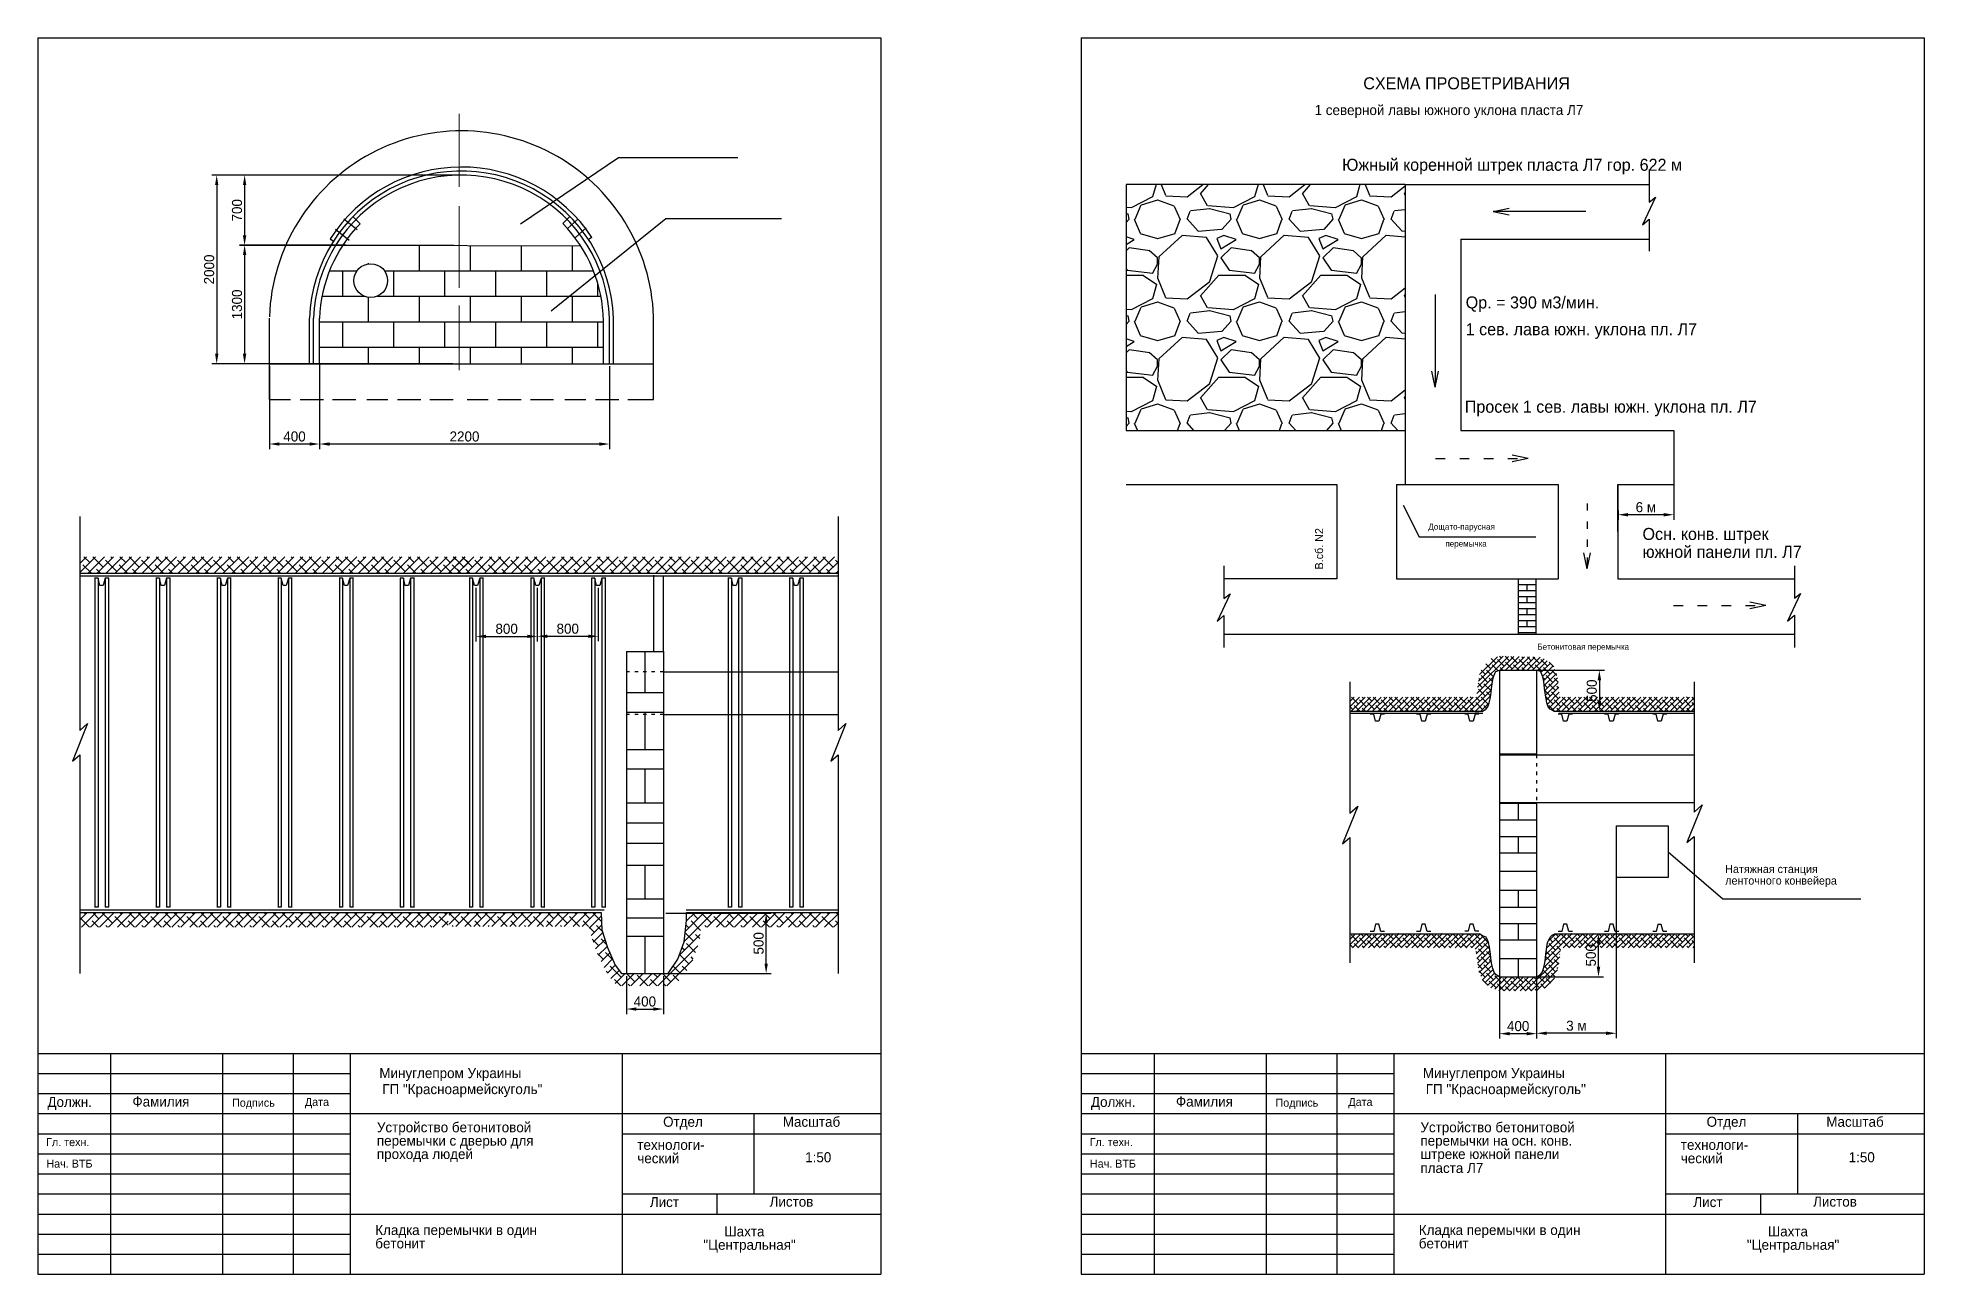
# Model space of a CAD drawing. Header units: millimetres. Extents: x 77 to 547, y -59 to 249.
import ezdxf

# ---------------------------------------------------------------- set-up
doc = ezdxf.new("R2010")
doc.units = ezdxf.units.MM
doc.linetypes.add('ACAD_ISO03W100', pattern=[30, 12, -18])
doc.dimstyles.new('ISO-25', dxfattribs={"dimtxt": 2.5, "dimasz": 2.5, "dimexe": 1.25, "dimexo": 0.625, "dimtad": 1, "dimtxsty": 'Standard', "dimcen": 2.5, "dimadec": 0, "dimazin": 0, "dimtfac": 1, "dimtmove": 0, "dimatfit": 3, "dimfxl": 0, "dimarcsym": 0})
pattern_1 = [(45, (-52.2735, -105.939), (-0.6735192, 0.6735192), []), (135, (-52.2735, -105.939), (-2.0205576, 0.6735192), [2.38125, -1.42875])]
pattern_2 = [(45, (95.3121, 0), (-1.122532, 1.122532), []), (135, (95.3121, 0), (-3.367596, 1.122532), [3.96875, -2.38125])]

# ---------------------------------------------------------------- blocks, each defined once
blk = doc.blocks.new('*D1')
at = {"color": 0, "lineweight": -2}
for p, q in [((447.31, 91.07), (467.05, 91.07)), ((465.8, 88.57), (465.8, 83.35)), ((456.19, 80.85), (467.05, 80.85))]:
    blk.add_line(p, q, dxfattribs=at)
at = {"color": 0}
for points in [[(465.38, 88.57), (466.22, 88.57), (465.8, 91.07)], [(465.38, 83.35), (466.22, 83.35), (465.8, 80.85)]]:
    blk.add_solid(points, dxfattribs=at)
at = {"layer": 'Defpoints', "color": 0}
for p in [(446.69, 91.07), (455.56, 80.85), (465.8, 80.85)]:
    blk.add_point(p, dxfattribs=at)
at = {"color": 0, "insert": (463.92, 85.96), "char_height": 2.5, "attachment_point": 5, "rotation": 90}
blk.add_mtext('500', dxfattribs=at)
blk = doc.blocks.new('*D2')
at = {"color": 0, "lineweight": -2}
for p, q in [((440.95, 15.85), (440.95, -0.69)), ((450.17, 15.85), (450.17, -0.69)), ((443.45, 0.56), (447.67, 0.56))]:
    blk.add_line(p, q, dxfattribs=at)
at = {"color": 0}
for points in [[(443.45, 0.97), (443.45, 0.14), (440.95, 0.56)], [(447.67, 0.97), (447.67, 0.14), (450.17, 0.56)]]:
    blk.add_solid(points, dxfattribs=at)
at = {"layer": 'Defpoints', "color": 0}
for p in [(440.95, 16.48), (450.17, 16.48), (450.17, 0.56)]:
    blk.add_point(p, dxfattribs=at)
at = {"color": 0, "insert": (445.56, 2.43), "char_height": 2.5, "attachment_point": 5}
blk.add_mtext('400', dxfattribs=at)
blk = doc.blocks.new('*D3')
at = {"color": 0, "lineweight": -2}
for p, q in [((465.88, 25.44), (466.83, 25.44)), ((465.58, 17.2), (465.58, 22.94)), ((448.41, 14.7), (466.83, 14.7))]:
    blk.add_line(p, q, dxfattribs=at)
at = {"color": 0}
for points in [[(465.16, 22.94), (466, 22.94), (465.58, 25.44)], [(465.16, 17.2), (466, 17.2), (465.58, 14.7)]]:
    blk.add_solid(points, dxfattribs=at)
at = {"layer": 'Defpoints', "color": 0}
for p in [(465.25, 25.44), (465.58, 25.44), (447.78, 14.7)]:
    blk.add_point(p, dxfattribs=at)
at = {"color": 0, "insert": (463.7, 20.07), "char_height": 2.5, "attachment_point": 5, "rotation": 90}
blk.add_mtext('500', dxfattribs=at)
blk = doc.blocks.new('*D9')
at = {"color": 0, "lineweight": -2}
for p, q in [((134.5, 166.73), (134.5, 146.13)), ((147, 166.73), (147, 146.13)), ((144.5, 147.38), (137, 147.38))]:
    blk.add_line(p, q, dxfattribs=at)
at = {"color": 0}
for points in [[(137, 147.79), (137, 146.96), (134.5, 147.38)], [(144.5, 147.79), (144.5, 146.96), (147, 147.38)]]:
    blk.add_solid(points, dxfattribs=at)
at = {"layer": 'Defpoints', "color": 0}
for p in [(134.5, 167.36), (147, 167.36), (134.5, 147.38)]:
    blk.add_point(p, dxfattribs=at)
at = {"color": 0, "insert": (140.75, 149.25), "char_height": 2.5, "attachment_point": 5}
blk.add_mtext('400', dxfattribs=at)
blk = doc.blocks.new('*D10')
at = {"color": 0, "lineweight": -2}
for p, q in [((181.16, 214.35), (120.12, 214.35)), ((121.37, 211.85), (121.37, 169.86)), ((180.21, 167.36), (120.12, 167.36))]:
    blk.add_line(p, q, dxfattribs=at)
at = {"color": 0}
for points in [[(120.96, 211.85), (121.79, 211.85), (121.37, 214.35)], [(120.96, 169.86), (121.79, 169.86), (121.37, 167.36)]]:
    blk.add_solid(points, dxfattribs=at)
at = {"layer": 'Defpoints', "color": 0}
for p in [(181.79, 214.35), (121.37, 167.36), (180.84, 167.36)]:
    blk.add_point(p, dxfattribs=at)
at = {"color": 0, "insert": (119.5, 190.85), "char_height": 2.5, "attachment_point": 5, "rotation": 90}
blk.add_mtext('2000', dxfattribs=at)
blk = doc.blocks.new('*D11')
at = {"color": 0, "lineweight": -2}
for p, q in [((153.54, 196.92), (127.07, 196.92)), ((128.32, 194.42), (128.32, 169.86)), ((153.54, 167.36), (127.07, 167.36))]:
    blk.add_line(p, q, dxfattribs=at)
at = {"color": 0}
for points in [[(127.9, 194.42), (128.74, 194.42), (128.32, 196.92)], [(127.9, 169.86), (128.74, 169.86), (128.32, 167.36)]]:
    blk.add_solid(points, dxfattribs=at)
at = {"layer": 'Defpoints', "color": 0}
for p in [(154.17, 196.92), (128.32, 167.36), (154.17, 167.36)]:
    blk.add_point(p, dxfattribs=at)
at = {"color": 0, "insert": (126.44, 182.14), "char_height": 2.5, "attachment_point": 5, "rotation": 90}
blk.add_mtext('1300', dxfattribs=at)
blk = doc.blocks.new('*D6')
at = {"color": 0, "lineweight": -2}
for p, q in [((233.27, 30.57), (259.49, 30.57)), ((258.24, 18.02), (258.24, 28.07)), ((233.27, 15.52), (259.49, 15.52))]:
    blk.add_line(p, q, dxfattribs=at)
at = {"color": 0}
for points in [[(257.83, 28.07), (258.66, 28.07), (258.24, 30.57)], [(257.83, 18.02), (258.66, 18.02), (258.24, 15.52)]]:
    blk.add_solid(points, dxfattribs=at)
at = {"layer": 'Defpoints', "color": 0}
for p in [(232.64, 30.57), (258.24, 30.57), (232.64, 15.52)]:
    blk.add_point(p, dxfattribs=at)
at = {"color": 0, "insert": (256.37, 23.05), "char_height": 2.5, "attachment_point": 5, "rotation": 90}
blk.add_mtext('500', dxfattribs=at)
blk = doc.blocks.new('*D7')
at = {"color": 0, "lineweight": -2}
for p, q in [((223.42, 14.9), (223.42, 5.44)), ((232.64, 14.9), (232.64, 5.44)), ((225.92, 6.69), (230.14, 6.69))]:
    blk.add_line(p, q, dxfattribs=at)
at = {"color": 0}
for points in [[(225.92, 7.1), (225.92, 6.27), (223.42, 6.69)], [(230.14, 7.1), (230.14, 6.27), (232.64, 6.69)]]:
    blk.add_solid(points, dxfattribs=at)
at = {"layer": 'Defpoints', "color": 0}
for p in [(223.42, 15.52), (232.64, 15.52), (232.64, 6.69)]:
    blk.add_point(p, dxfattribs=at)
at = {"color": 0, "insert": (228.03, 8.56), "char_height": 2.5, "attachment_point": 5}
blk.add_mtext('400', dxfattribs=at)
blk = doc.blocks.new('*D5')
at = {"color": 0, "lineweight": -2}
for p, q in [((201.24, 111.56), (201.24, 98.26)), ((216.41, 111.56), (216.41, 98.26)), ((203.74, 99.51), (213.91, 99.51))]:
    blk.add_line(p, q, dxfattribs=at)
at = {"color": 0}
for points in [[(203.74, 99.93), (203.74, 99.09), (201.24, 99.51)], [(213.91, 99.93), (213.91, 99.09), (216.41, 99.51)]]:
    blk.add_solid(points, dxfattribs=at)
at = {"layer": 'Defpoints', "color": 0}
for p in [(201.24, 112.19), (216.41, 112.19), (216.41, 99.51)]:
    blk.add_point(p, dxfattribs=at)
at = {"color": 0, "insert": (208.82, 101.38), "char_height": 2.5, "attachment_point": 5}
blk.add_mtext('800', dxfattribs=at)
blk = doc.blocks.new('*D4')
at = {"color": 0, "lineweight": -2}
for p, q in [((185.96, 111.56), (185.96, 98.23)), ((201.24, 111.56), (201.24, 98.23)), ((188.46, 99.48), (198.74, 99.48))]:
    blk.add_line(p, q, dxfattribs=at)
at = {"color": 0}
for points in [[(188.46, 99.9), (188.46, 99.07), (185.96, 99.48)], [(198.74, 99.9), (198.74, 99.07), (201.24, 99.48)]]:
    blk.add_solid(points, dxfattribs=at)
at = {"layer": 'Defpoints', "color": 0}
for p in [(185.96, 112.19), (201.24, 112.19), (201.24, 99.48)]:
    blk.add_point(p, dxfattribs=at)
at = {"color": 0, "insert": (193.6, 101.36), "char_height": 2.5, "attachment_point": 5}
blk.add_mtext('800', dxfattribs=at)
blk = doc.blocks.new('*D8')
at = {"color": 0, "lineweight": -2}
for p, q in [((147, 167.44), (147, 146.13)), ((219.19, 166.73), (219.19, 146.13)), ((216.69, 147.38), (149.5, 147.38))]:
    blk.add_line(p, q, dxfattribs=at)
at = {"color": 0}
for points in [[(149.5, 147.79), (149.5, 146.96), (147, 147.38)], [(216.69, 147.79), (216.69, 146.96), (219.19, 147.38)]]:
    blk.add_solid(points, dxfattribs=at)
at = {"layer": 'Defpoints', "color": 0}
for p in [(147, 168.07), (219.19, 167.36), (147, 147.38)]:
    blk.add_point(p, dxfattribs=at)
at = {"color": 0, "insert": (183.1, 149.25), "char_height": 2.5, "attachment_point": 5}
blk.add_mtext('2200', dxfattribs=at)
blk = doc.blocks.new('*D12')
at = {"color": 0, "lineweight": -2}
for p, q in [((484.32, 143.4), (484.32, 128.52)), ((470.44, 130.82), (470.44, 128.52)), ((481.82, 129.77), (472.94, 129.77))]:
    blk.add_line(p, q, dxfattribs=at)
at = {"color": 0}
for points in [[(472.94, 130.19), (472.94, 129.35), (470.44, 129.77)], [(481.82, 130.19), (481.82, 129.35), (484.32, 129.77)]]:
    blk.add_solid(points, dxfattribs=at)
at = {"layer": 'Defpoints', "color": 0}
for p in [(484.32, 144.02), (470.44, 131.45), (470.44, 129.77)]:
    blk.add_point(p, dxfattribs=at)
at = {"color": 0, "insert": (477.38, 131.64), "char_height": 2.5, "attachment_point": 5}
blk.add_mtext('6 м', dxfattribs=at)
blk = doc.blocks.new('*D13')
at = {"color": 0, "lineweight": -2}
for p, q in [((450.17, 45.21), (450.17, -0.6)), ((469.99, 45.21), (469.99, -0.6)), ((467.49, 0.65), (452.67, 0.65))]:
    blk.add_line(p, q, dxfattribs=at)
at = {"color": 0}
for points in [[(452.67, 1.07), (452.67, 0.23), (450.17, 0.65)], [(467.49, 1.07), (467.49, 0.23), (469.99, 0.65)]]:
    blk.add_solid(points, dxfattribs=at)
at = {"layer": 'Defpoints', "color": 0}
for p in [(450.17, 45.84), (469.99, 45.84), (450.17, 0.65)]:
    blk.add_point(p, dxfattribs=at)
at = {"color": 0, "insert": (460.08, 2.53), "char_height": 2.5, "attachment_point": 5}
blk.add_mtext('3 м', dxfattribs=at)
blk = doc.blocks.new('*D14')
at = {"color": 0, "lineweight": -2}
for p, q in [((180.54, 214.35), (127.07, 214.35)), ((128.32, 211.85), (128.32, 199.32)), ((180.47, 196.82), (127.07, 196.82))]:
    blk.add_line(p, q, dxfattribs=at)
at = {"color": 0}
for points in [[(127.9, 211.85), (128.74, 211.85), (128.32, 214.35)], [(127.9, 199.32), (128.74, 199.32), (128.32, 196.82)]]:
    blk.add_solid(points, dxfattribs=at)
at = {"layer": 'Defpoints', "color": 0}
for p in [(181.16, 214.35), (128.32, 196.82), (181.1, 196.82)]:
    blk.add_point(p, dxfattribs=at)
at = {"color": 0, "insert": (126.44, 205.58), "char_height": 2.5, "attachment_point": 5, "rotation": 90}
blk.add_mtext('700', dxfattribs=at)

msp = doc.modelspace()

# ---------------------------------------------------------------- hatches: boundary and pattern name
h = msp.add_hatch()
h.set_pattern_fill('GRAVEL', color=256, style=0)
h.set_pattern_definition([(228.0128, (18.288, 25.4), (-203.200173, -228.600281), [3.4172, -338.305]), (184.9697, (16.002, 22.86), (304.800493, 25.3998208), [5.86405, -580.54]), (132.5104, (10.16, 22.352), (253.999815, -279.400273), [4.1348, -409.347]), (267.2737, (0.254, 16.002), (25.3998897, 507.9998365), [5.34005, -528.664]), (292.8337, (0, 10.668), (-127.0003606, 304.8001733), [5.23634, -518.398]), (357.2737, (2.032, 5.842), (-507.9998365, 25.3998897), [5.34005, -528.664]), (37.6942, (7.366, 5.588), (-330.2002086, -253.9997736), [7.06194, -699.131]), (72.2553, (12.954, 9.906), (177.8003557, 558.800162), [6.6672, -660.053]), (121.4296, (14.986, 16.256), (-203.2000524, 330.1996116), [5.3581, -530.455]), (175.2364, (12.192, 20.828), (279.399781, -25.399762), [6.1171, -299.739]), (222.3974, (6.096, 21.336), (-304.8000092, -279.3996365), [7.9108, -783.168]), (138.8141, (25.4, 15.748), (-177.799887, 152.399766), [2.70005, -267.306]), (171.4692, (23.368, 17.526), (330.199496, -50.800128), [5.1368, -508.546]), (225, (18.288, 18.288), (-4e-15, -25.4), [3.5921, -32.3289]), (203.1986, (16.51, 21.336), (127.000428, 50.800223), [1.9344, -191.506]), (291.8014, (14.732, 20.574), (-25.40002, 76.20005), [2.7357, -134.048]), (30.9638, (15.748, 18.034), (76.19992, 50.80004), [4.4432, -143.663]), (161.565, (19.558, 20.32), (50.80002, -25.39996), [3.2129, -77.109]), (16.3895, (0, 20.574), (254.00014, 76.1998415), [4.5009, -445.588]), (70.3462, (4.318, 21.844), (-101.599717, -279.399605), [3.776, -373.822]), (293.1986, (19.558, 25.4), (-50.800223, 127.000428), [3.8688, -189.572]), (343.6105, (21.082, 21.844), (-254.00014, 76.1998415), [4.5009, -445.588]), (339.444, (0, 4.826), (-127.000158, 50.799938), [4.34035, -212.677]), (294.7751, (4.064, 3.302), (-126.999704, 279.39987), [3.6367, -360.036]), (66.8014, (19.812, 0), (50.800223, 127.000428), [3.8688, -189.572]), (17.354, (21.336, 3.556), (-330.200018, -101.599847), [4.2578, -421.524]), (69.444, (7.366, 0), (-50.799938, -127.000158), [2.1702, -214.848]), (101.3099, (18.288, 0), (-25.399875, 101.599675), [1.2952, -128.22]), (165.9638, (18.034, 1.27), (76.20005, -25.39996), [5.2363, -99.4905]), (186.009, (12.954, 2.54), (253.9996254, 25.3999407), [4.8527, -480.414]), (303.6901, (15.748, 15.748), (-25.40001, 50.79995), [3.6632, -87.9178]), (353.1572, (17.78, 12.7), (431.8001786, -50.8002275), [6.39557, -633.16]), (60.9454, (24.13, 11.938), (-101.599764, -177.799576), [2.6151, -258.894]), (90, (25.4, 14.224), (-25.4, 25.4), [1.524, -23.876]), (120.2564, (12.446, 3.302), (101.599785, -177.79991), [3.5287, -349.339]), (48.0128, (10.668, 6.35), (203.200173, 228.600281), [6.8344, -334.888]), (0, (15.24, 11.43), (25.4, 25.4), [6.604, -18.796]), (325.3048, (21.844, 11.43), (-253.99956, 177.800017), [4.0161, -397.593]), (254.0546, (25.146, 9.144), (-25.400065, -101.600242), [3.6983, -181.217]), (207.646, (24.13, 5.588), (-482.5998305, -254.0001597), [6.02145, -596.125]), (175.4261, (18.796, 2.794), (-330.200076, 25.399877), [6.3703, -630.658]), (175.4261, (18.796, 2.794), (-330.200076, 25.399877), [6.3703, -630.658])])
h.paths.add_polyline_path([(417.436, 211.98), (347.907, 211.98), (347.907, 150.736), (417.436, 150.736)])
h = msp.add_hatch()
h.set_pattern_fill('BRICK', color=256, style=0)
h.set_pattern_definition([(0, (-259.9403, 0), (0, 6.35), []), (90, (-259.94, 0), (-12.7, 8e-16), [6.35, -6.35]), (90, (-253.59, 0), (-12.7, 8e-16), [-6.35, 6.35])])
h.paths.add_polyline_path([(212.04, 196.699), (163.94, 196.888, -0.01856), (163.952, 196.575, -1), (155.521, 196.575, -0.0202184), (155.534, 196.916), (152.801, 196.925, 0.1376655), (147.005, 178.714), (147.005, 167.355), (217.689, 167.355), (217.689, 176.272, 0.1533538)])
h.paths.add_polyline_path([(163.952, 188.068, -1), (155.521, 188.068, -1)], flags=16)
h = msp.add_hatch()
h.set_pattern_fill('ANSI38', color=256, scale=0.5, style=0)
h.set_pattern_definition([(45, (3.3086, 1e-13), (-1.122532, 1.122532), []), (135, (3.3086, 1e-13), (-3.367596, 1.122532), [3.96875, -2.38125])])
h.paths.add_polyline_path([(87.262, 119.311), (87.262, 115.22), (126.527, 115.22), (184.148, 115.22), (184.148, 119.311), (126.527, 119.311)])
h = msp.add_hatch()
h.set_pattern_fill('ANSI38', color=256, scale=0.5, style=0)
h.set_pattern_definition(pattern_2)
h.paths.add_polyline_path([(179.265, 119.311), (179.265, 115.22), (218.53, 115.22), (276.151, 115.22), (276.151, 119.311), (218.53, 119.311)])
h = msp.add_hatch()
h.set_pattern_fill('ANSI38', color=256, scale=0.3, style=0)
h.set_pattern_definition(pattern_1)
h.paths.add_polyline_path([(455.423, 88.718), (455.169, 90.073), (454.532, 91.674), (454.106, 92.427), (451.469, 94.3), (440.959, 94.568), (438.878, 94.042), (436.687, 91.829), (435.979, 90.168), (435.73, 88.929), (435.482, 86.947), (435.295, 85.395), (435.096, 84.355), (403.636, 84.355), (403.636, 80.855), (436.651, 80.855), (437.543, 81.329), (438.041, 81.967), (438.374, 82.964), (438.575, 83.961), (438.755, 84.857), (438.957, 86.527), (439.167, 88.266), (439.388, 89.413), (439.762, 90.2), (440.015, 90.733), (440.951, 91.068), (450.17, 91.068), (451.106, 90.733), (451.358, 90.2), (451.732, 89.413), (451.953, 88.266), (452.163, 86.527), (452.365, 84.857), (452.545, 83.961), (452.746, 82.964), (453.079, 81.967), (453.577, 81.329), (454.469, 80.855), (489.429, 80.855), (489.429, 84.355), (456.036, 84.355), (455.976, 84.652), (455.823, 85.413), (455.638, 86.946)])
h = msp.add_hatch()
h.set_pattern_fill('ANSI38', color=256, scale=0.5, style=0)
h.paths.add_polyline_path([(179.003, 30.747), (87.262, 30.747), (87.262, 27.093), (179.003, 27.093)])
h = msp.add_hatch()
h.set_pattern_fill('ANSI38', color=256, scale=0.5, style=0)
h.set_pattern_definition(pattern_2)
h.paths.add_polyline_path([(179.265, 30.747), (179.265, 27.275), (214.147, 27.275), (214.188, 26.443), (215.582, 22.02), (217.525, 17.574), (219.356, 14.538), (221.091, 12.476), (235.404, 12.476), (238.249, 15.857), (240.071, 19.086), (241.605, 23.462), (242, 27.043), (276.151, 27.051), (276.151, 30.722), (238.371, 30.713), (238.371, 28.764), (237.787, 23.462), (236.252, 19.086), (233.858, 15.523), (222.204, 15.523), (220.67, 17.574), (218.726, 22.02), (217.333, 26.443), (217.116, 30.747)])
h = msp.add_hatch()
h.set_pattern_fill('ANSI38', color=256, scale=0.3, style=0)
h.set_pattern_definition(pattern_1)
h.paths.add_polyline_path([(437.835, 24.045), (437.582, 24.578), (436.646, 24.912), (435.918, 25.429), (403.636, 25.421), (403.636, 21.921), (434.481, 21.929), (434.98, 21.498), (435.167, 19.951), (435.59, 17.138), (435.892, 15.751), (436.736, 13.769), (438.299, 12.17), (440.782, 11.23), (450.17, 11.201), (452.638, 12.054), (454.277, 13.611), (455.199, 15.661), (455.751, 18.281), (455.953, 19.951), (456.154, 21.609), (456.308, 21.934), (489.429, 21.942), (489.429, 25.442), (454.677, 25.433), (454.308, 25.214), (453.936, 24.957), (453.538, 24.578), (453.285, 24.045), (452.911, 23.258), (452.689, 22.111), (452.478, 20.372), (452.276, 18.702), (452.095, 17.806), (451.894, 16.81), (451.561, 15.813), (451.063, 15.175), (450.17, 14.701), (440.951, 14.701), (440.058, 15.175), (439.559, 15.813), (439.226, 16.81), (439.025, 17.806), (438.844, 18.702), (438.642, 20.372), (438.431, 22.111), (438.209, 23.258)])

# ---------------------------------------------------------------- linework, layer by layer
for p, q in [((76.79, 248.545), (286.79, 248.545)), ((76.79, 248.545), (76.79, -59.354)), ((286.79, 248.545), (286.79, -59.354)), ((336.73, 248.545), (546.73, 248.545)), ((336.73, 248.545), (336.73, -59.354)), ((546.73, 248.545), (546.73, -59.354)), ((197.056, 202.232), (221.499, 218.747)), ((221.499, 218.747), (251.215, 218.747)), ((417.436, 211.98), (347.907, 211.98)), ((347.907, 211.98), (347.907, 150.736)), ((417.436, 211.98), (478.223, 211.98)), ((417.436, 211.98), (417.436, 137.313)), ((478.223, 215.73), (478.223, 207.601)), ((479.762, 208.83), (476.534, 201.921)), ((478.223, 207.601), (479.762, 208.83)), ((155.308, 203.998), (157.093, 202.248)), ((204.657, 180.545), (233.256, 203.529)), ((207.583, 202.282), (209.358, 204.025)), ((208.727, 201.043), (207.583, 202.282)), ((233.256, 203.529), (262.078, 203.529)), ((439.359, 205.247), (443.332, 206.079)), ((462.412, 205.247), (439.359, 205.247)), ((439.359, 205.247), (443.332, 204.415)), ((476.534, 201.921), (478.223, 203.376)), ((478.223, 203.376), (478.223, 195.387)), ((149.631, 198.469), (150.473, 197.929)), ((210.053, 198.164), (210.053, 198.164)), ((214.822, 198.84), (213.986, 198.29)), ((431.311, 198.421), (431.311, 150.736)), ((431.311, 198.421), (478.223, 198.421)), ((152.801, 196.925), (155.534, 196.916)), ((155.534, 196.916), (212.04, 196.699)), ((424.868, 184.583), (424.868, 161.53)), ((134.505, 158.49), (134.505, 178.757)), ((144.505, 167.355), (144.505, 178.757)), ((145.505, 167.355), (145.505, 178.757)), ((147.005, 167.355), (147.005, 178.757)), ((217.689, 167.355), (217.689, 176.23)), ((219.189, 167.355), (219.189, 176.23)), ((220.189, 167.355), (220.189, 176.23)), ((230.189, 158.49), (230.189, 176.23)), ((134.505, 167.355), (230.189, 167.355)), ((424.868, 161.53), (424.036, 165.502)), ((424.868, 161.53), (425.699, 165.502)), ((134.505, 158.49), (139.727, 158.49)), ((142.153, 158.49), (147.958, 158.49)), ((150.22, 158.49), (155.996, 158.49)), ((158.771, 158.49), (163.993, 158.49)), ((166.419, 158.49), (172.224, 158.49)), ((174.486, 158.49), (180.262, 158.49)), ((183.795, 158.49), (189.017, 158.49)), ((191.443, 158.49), (197.248, 158.49)), ((199.511, 158.49), (205.286, 158.49)), ((208.061, 158.49), (213.283, 158.49)), ((215.709, 158.49), (221.514, 158.49)), ((223.776, 158.49), (229.552, 158.49)), ((229.552, 158.49), (230.189, 158.49)), ((347.907, 150.736), (417.436, 150.736)), ((431.311, 150.736), (484.324, 150.736)), ((484.324, 150.736), (484.324, 137.313)), ((448.051, 143.749), (444.079, 144.581)), ((448.051, 143.749), (444.079, 142.917)), ((347.907, 137.313), (400.368, 137.313)), ((400.368, 137.313), (400.368, 113.844)), ((415.258, 137.313), (415.258, 113.844)), ((415.258, 137.313), (455.547, 137.313)), ((455.547, 137.313), (455.547, 113.844)), ((470.436, 137.313), (470.436, 113.844)), ((470.436, 125.578), (470.436, 137.313)), ((470.436, 137.313), (484.324, 137.313)), ((416.905, 132.174), (420.872, 124.27)), ((87.262, 129.332), (87.262, 76.019)), ((276.151, 129.332), (276.151, 76.019)), ((420.872, 124.27), (450.009, 124.27)), ((462.782, 116.289), (461.95, 120.262)), ((462.782, 116.289), (463.614, 120.262)), ((87.262, 115.22), (126.527, 115.22)), ((87.262, 114.54), (126.527, 114.54)), ((91.83, 113.943), (90.951, 113.943)), ((91.023, 113.943), (91.023, 32.025)), ((92.27, 112.187), (91.83, 113.943)), ((91.83, 113.943), (91.83, 32.025)), ((93.589, 113.943), (93.061, 112.187)), ((94.518, 113.943), (93.589, 113.943)), ((93.589, 113.943), (93.589, 32.025)), ((94.396, 113.943), (94.396, 32.025)), ((107.105, 113.943), (106.226, 113.943)), ((106.299, 113.943), (106.299, 32.025)), ((107.545, 112.187), (107.105, 113.943)), ((107.105, 113.943), (107.105, 32.025)), ((108.864, 113.943), (108.337, 112.187)), ((109.793, 113.943), (108.864, 113.943)), ((108.864, 113.943), (108.864, 32.025)), ((109.671, 113.943), (109.671, 32.025)), ((122.281, 113.943), (121.401, 113.943)), ((121.474, 113.943), (121.474, 32.025)), ((122.72, 112.187), (122.281, 113.943)), ((122.281, 113.943), (122.281, 32.025)), ((124.04, 113.943), (123.512, 112.187)), ((124.969, 113.943), (124.04, 113.943)), ((124.04, 113.943), (124.04, 32.025)), ((124.847, 113.943), (124.847, 32.025)), ((126.527, 115.22), (184.148, 115.22)), ((126.527, 114.54), (184.148, 114.54)), ((137.468, 113.943), (136.588, 113.943)), ((136.661, 113.943), (136.661, 32.025)), ((137.907, 112.187), (137.468, 113.943)), ((137.468, 113.943), (137.468, 32.025)), ((139.226, 113.943), (138.699, 112.187)), ((140.155, 113.943), (139.226, 113.943)), ((139.226, 113.943), (139.226, 32.025)), ((140.033, 113.943), (140.033, 32.025)), ((152.743, 113.943), (151.864, 113.943)), ((151.936, 113.943), (151.936, 32.025)), ((153.183, 112.187), (152.743, 113.943)), ((152.743, 113.943), (152.743, 32.025)), ((154.502, 113.943), (153.974, 112.187)), ((155.431, 113.943), (154.502, 113.943)), ((154.502, 113.943), (154.502, 32.025)), ((155.309, 113.943), (155.309, 32.025)), ((167.918, 113.943), (167.039, 113.943)), ((167.111, 113.943), (167.111, 32.025)), ((168.358, 112.187), (167.918, 113.943)), ((167.918, 113.943), (167.918, 32.025)), ((169.677, 113.943), (169.15, 112.187)), ((170.606, 113.943), (169.677, 113.943)), ((169.677, 113.943), (169.677, 32.025)), ((170.484, 113.943), (170.484, 32.025)), ((179.265, 115.22), (218.53, 115.22)), ((179.265, 114.54), (218.53, 114.54)), ((185.125, 113.943), (184.245, 113.943)), ((184.318, 113.943), (184.318, 32.025)), ((185.565, 112.187), (185.125, 113.943)), ((185.125, 113.943), (185.125, 32.025)), ((186.884, 113.943), (186.356, 112.187)), ((187.813, 113.943), (186.884, 113.943)), ((186.884, 113.943), (186.884, 32.025)), ((187.691, 113.943), (187.691, 32.025)), ((200.4, 113.943), (199.521, 113.943)), ((199.593, 113.943), (199.593, 32.025)), ((200.84, 112.187), (200.4, 113.943)), ((200.4, 113.943), (200.4, 32.025)), ((202.159, 113.943), (201.632, 112.187)), ((203.088, 113.943), (202.159, 113.943)), ((202.159, 113.943), (202.159, 32.025)), ((202.966, 113.943), (202.966, 32.025)), ((215.576, 113.943), (214.696, 113.943)), ((214.769, 113.943), (214.769, 32.025)), ((216.015, 112.187), (215.576, 113.943)), ((215.576, 113.943), (215.576, 32.025)), ((217.334, 113.943), (216.807, 112.187)), ((218.264, 113.943), (217.334, 113.943)), ((217.334, 113.943), (217.334, 32.025)), ((218.141, 113.943), (218.141, 32.025)), ((218.53, 115.22), (276.151, 115.22)), ((218.53, 114.54), (276.151, 114.54)), ((230.224, 95.83), (230.224, 114.691)), ((232.64, 95.68), (232.64, 114.54)), ((249.582, 113.943), (248.702, 113.943)), ((248.775, 113.943), (248.775, 32.025)), ((250.021, 112.187), (249.582, 113.943)), ((249.582, 113.943), (249.582, 32.025)), ((251.341, 113.943), (250.813, 112.187)), ((252.27, 113.943), (251.341, 113.943)), ((251.341, 113.943), (251.341, 32.025)), ((252.147, 113.943), (252.147, 32.025)), ((264.857, 113.943), (263.978, 113.943)), ((264.05, 113.943), (264.05, 32.025)), ((265.297, 112.187), (264.857, 113.943)), ((264.857, 113.943), (264.857, 32.025)), ((266.616, 113.943), (266.088, 112.187)), ((267.545, 113.943), (266.616, 113.943)), ((266.616, 113.943), (266.616, 32.025)), ((267.423, 113.943), (267.423, 32.025)), ((372.267, 117.015), (372.267, 108.886)), ((400.368, 113.844), (372.267, 113.844)), ((415.258, 113.844), (455.547, 113.844)), ((445.544, 113.844), (445.544, 100)), ((449.987, 113.844), (449.987, 100)), ((470.436, 113.844), (514.381, 113.844)), ((514.381, 117.088), (514.381, 108.959)), ((93.061, 112.187), (92.27, 112.187)), ((108.337, 112.187), (107.545, 112.187)), ((123.512, 112.187), (122.72, 112.187)), ((138.699, 112.187), (137.907, 112.187)), ((153.974, 112.187), (153.183, 112.187)), ((169.15, 112.187), (168.358, 112.187)), ((186.356, 112.187), (185.565, 112.187)), ((201.632, 112.187), (200.84, 112.187)), ((216.807, 112.187), (216.015, 112.187)), ((250.813, 112.187), (250.021, 112.187)), ((266.088, 112.187), (265.297, 112.187)), ((373.806, 110.116), (370.577, 103.206)), ((372.267, 108.886), (373.806, 110.116)), ((445.544, 112.394), (449.987, 112.394)), ((445.544, 110.94), (449.987, 110.94)), ((445.544, 109.379), (449.987, 109.379)), ((447.766, 112.394), (447.766, 110.94)), ((447.766, 109.379), (447.766, 107.926)), ((449.987, 112.394), (449.987, 112.394)), ((515.921, 110.188), (512.692, 103.278)), ((514.381, 108.959), (515.921, 110.188)), ((370.577, 103.206), (372.267, 104.662)), ((372.267, 104.662), (372.267, 96.673)), ((445.544, 107.926), (449.987, 107.926)), ((445.544, 106.418), (449.987, 106.418)), ((445.544, 104.965), (449.987, 104.965)), ((445.544, 103.403), (449.987, 103.403)), ((447.766, 106.418), (447.766, 104.965)), ((447.766, 103.403), (447.766, 101.95)), ((507.29, 107.186), (503.317, 108.018)), ((507.29, 107.186), (503.317, 106.354)), ((512.692, 103.278), (514.381, 104.734)), ((514.381, 104.734), (514.381, 96.745)), ((372.267, 100), (514.381, 100)), ((445.544, 101.95), (449.987, 101.95)), ((445.544, 100.442), (449.987, 100.442)), ((223.421, 95.68), (223.421, 15.523)), ((223.421, 95.68), (232.64, 95.68)), ((228.031, 95.68), (228.031, 85.472)), ((232.64, 95.68), (232.64, 91.165)), ((232.64, 91.165), (232.64, 15.523)), ((232.64, 90.616), (276.151, 90.616)), ((439.167, 88.266), (439.388, 89.413)), ((439.388, 89.413), (439.762, 90.2)), ((439.762, 90.2), (440.015, 90.733)), ((440.015, 90.733), (440.951, 91.068)), ((440.951, 91.068), (440.951, 14.701)), ((440.951, 91.068), (450.17, 91.068)), ((450.17, 91.068), (450.17, 70.003)), ((451.106, 90.733), (450.17, 91.068)), ((451.358, 90.2), (451.106, 90.733)), ((451.732, 89.413), (451.358, 90.2)), ((451.953, 88.266), (451.732, 89.413)), ((223.421, 85.472), (232.64, 85.472)), ((403.636, 88.176), (403.636, 55.424)), ((438.575, 83.961), (438.755, 84.857)), ((438.755, 84.857), (438.957, 86.527)), ((438.957, 86.527), (439.167, 88.266)), ((452.163, 86.527), (451.953, 88.266)), ((452.365, 84.857), (452.163, 86.527)), ((452.545, 83.961), (452.365, 84.857)), ((489.429, 88.176), (489.429, 55.742)), ((223.442, 80.588), (232.661, 80.588)), ((228.031, 80.588), (228.031, 71.344)), ((232.64, 80.048), (276.151, 80.048)), ((403.636, 80.855), (436.651, 80.855)), ((403.636, 80.34), (436.786, 80.34)), ((409.595, 80.127), (408.716, 80.127)), ((410.035, 78.371), (409.595, 80.127)), ((411.354, 80.127), (410.826, 78.371)), ((412.283, 80.127), (411.354, 80.127)), ((421.141, 80.127), (420.261, 80.127)), ((421.58, 78.371), (421.141, 80.127)), ((422.899, 80.127), (422.372, 78.371)), ((423.829, 80.127), (422.899, 80.127)), ((433.123, 80.095), (432.243, 80.095)), ((433.562, 78.339), (433.123, 80.095)), ((434.881, 80.095), (434.354, 78.339)), ((435.81, 80.34), (434.881, 80.34)), ((435.761, 80.095), (434.881, 80.095)), ((436.651, 80.855), (437.543, 81.329)), ((437.543, 81.329), (438.041, 81.967)), ((438.041, 81.967), (438.374, 82.964)), ((438.374, 82.964), (438.575, 83.961)), ((452.746, 82.964), (452.545, 83.961)), ((453.079, 81.967), (452.746, 82.964)), ((453.577, 81.329), (453.079, 81.967)), ((454.469, 80.855), (453.577, 81.329)), ((454.469, 80.855), (489.429, 80.855)), ((454.469, 80.855), (489.429, 80.855)), ((454.469, 80.855), (489.429, 80.855)), ((454.469, 80.855), (489.429, 80.855)), ((456.426, 80.127), (455.547, 80.127)), ((455.732, 80.34), (489.429, 80.34)), ((456.866, 78.371), (456.426, 80.127)), ((458.185, 80.127), (457.657, 78.371)), ((459.114, 80.127), (458.185, 80.127)), ((467.972, 80.127), (467.092, 80.127)), ((468.412, 78.371), (467.972, 80.127)), ((469.731, 80.127), (469.203, 78.371)), ((470.66, 80.127), (469.731, 80.127)), ((479.954, 80.153), (479.074, 80.153)), ((480.393, 78.397), (479.954, 80.153)), ((481.712, 80.153), (481.185, 78.397)), ((482.642, 80.153), (481.712, 80.153)), ((89.224, 77.786), (85.433, 68.448)), ((87.262, 76.019), (89.224, 77.786)), ((278.114, 77.786), (274.323, 68.448)), ((276.151, 76.019), (278.114, 77.786)), ((410.826, 78.371), (410.035, 78.371)), ((422.372, 78.371), (421.58, 78.371)), ((434.354, 78.339), (433.562, 78.339)), ((457.657, 78.371), (456.866, 78.371)), ((469.203, 78.371), (468.412, 78.371)), ((481.185, 78.397), (480.393, 78.397)), ((223.421, 71.344), (232.64, 71.344)), ((85.433, 68.448), (87.262, 69.963)), ((87.262, 69.963), (87.262, 15.523)), ((223.421, 66.461), (232.64, 66.461)), ((228.031, 66.461), (228.031, 58.044)), ((274.323, 68.448), (276.151, 69.963)), ((276.151, 69.963), (276.151, 15.523)), ((440.951, 70.196), (450.17, 70.196)), ((440.951, 70.003), (489.429, 70.003)), ((223.421, 58.044), (232.64, 58.044)), ((405.599, 57.19), (401.807, 47.853)), ((403.636, 55.424), (405.599, 57.19)), ((440.951, 58.153), (489.429, 58.153)), ((440.951, 57.96), (450.17, 57.96)), ((445.56, 57.96), (445.56, 53.778)), ((450.17, 58.153), (450.17, 14.701)), ((491.392, 57.509), (487.6, 48.171)), ((489.429, 55.742), (491.392, 57.509)), ((223.421, 53.053), (232.64, 53.053)), ((440.951, 53.778), (450.17, 53.778)), ((469.993, 52.273), (482.944, 52.273)), ((469.993, 52.273), (469.993, 39.406)), ((482.944, 52.273), (482.944, 39.406)), ((223.421, 47.996), (232.64, 47.996)), ((401.807, 47.853), (403.636, 49.367)), ((403.636, 49.367), (403.636, 18.175)), ((440.951, 49.685), (450.17, 49.685)), ((445.56, 49.685), (445.56, 45.591)), ((487.6, 48.171), (489.429, 49.685)), ((489.429, 49.685), (489.429, 18.175)), ((223.421, 42.546), (232.64, 42.546)), ((228.031, 42.546), (228.031, 34.128)), ((440.951, 45.591), (450.17, 45.591)), ((482.944, 45.839), (496.56, 34.159)), ((440.951, 40.986), (450.17, 40.986)), ((482.944, 39.406), (469.993, 39.406)), ((223.421, 34.128), (232.64, 34.128)), ((440.951, 36.257), (450.17, 36.257)), ((445.56, 36.257), (445.56, 32.075)), ((496.56, 34.159), (530.914, 34.159)), ((217.87, 31.346), (87.262, 31.346)), ((87.262, 30.747), (217.116, 30.747)), ((91.83, 32.025), (90.951, 32.025)), ((94.518, 32.025), (93.589, 32.025)), ((107.105, 32.025), (106.226, 32.025)), ((109.793, 32.025), (108.864, 32.025)), ((122.281, 32.025), (121.401, 32.025)), ((124.969, 32.025), (124.04, 32.025)), ((137.468, 32.025), (136.588, 32.025)), ((140.155, 32.025), (139.226, 32.025)), ((152.743, 32.025), (151.864, 32.025)), ((155.431, 32.025), (154.502, 32.025)), ((167.918, 32.025), (167.039, 32.025)), ((170.606, 32.025), (169.677, 32.025)), ((185.125, 32.025), (184.245, 32.025)), ((187.813, 32.025), (186.884, 32.025)), ((200.4, 32.025), (199.521, 32.025)), ((203.088, 32.025), (202.159, 32.025)), ((215.576, 32.025), (214.696, 32.025)), ((217.116, 30.747), (217.333, 26.443)), ((218.264, 32.025), (217.334, 32.025)), ((223.421, 29.357), (232.64, 29.357)), ((237.787, 23.462), (238.371, 28.764)), ((276.151, 31.346), (238.35, 31.346)), ((238.371, 30.713), (276.151, 30.722)), ((238.371, 28.764), (238.371, 30.713)), ((249.582, 32.025), (248.702, 32.025)), ((252.27, 32.025), (251.341, 32.025)), ((264.857, 32.025), (263.978, 32.025)), ((267.545, 32.025), (266.616, 32.025)), ((440.951, 32.075), (450.17, 32.075)), ((217.333, 26.443), (218.726, 22.02)), ((223.421, 24.831), (232.64, 24.831)), ((228.031, 24.831), (228.031, 15.523)), ((403.636, 25.421), (435.918, 25.429)), ((409.595, 26.028), (408.716, 26.028)), ((410.035, 27.784), (409.595, 26.028)), ((410.826, 27.784), (410.035, 27.784)), ((411.354, 26.028), (410.826, 27.784)), ((412.283, 26.028), (411.354, 26.028)), ((421.141, 26.028), (420.261, 26.028)), ((421.58, 27.784), (421.141, 26.028)), ((422.372, 27.784), (421.58, 27.784)), ((422.899, 26.028), (422.372, 27.784)), ((423.829, 26.028), (422.899, 26.028)), ((433.123, 26.06), (432.243, 26.06)), ((433.562, 27.816), (433.123, 26.06)), ((434.354, 27.816), (433.562, 27.816)), ((434.881, 26.06), (434.354, 27.816)), ((435.761, 26.06), (434.881, 26.06)), ((436.646, 24.912), (435.918, 25.429)), ((437.582, 24.578), (436.646, 24.912)), ((437.835, 24.045), (437.582, 24.578)), ((438.209, 23.258), (437.835, 24.045)), ((440.951, 27.981), (450.17, 27.981)), ((440.951, 27.981), (450.17, 27.981)), ((440.951, 23.888), (450.17, 23.888)), ((445.56, 27.981), (445.56, 23.888)), ((452.911, 23.258), (453.285, 24.045)), ((453.285, 24.045), (453.538, 24.578)), ((453.538, 24.578), (453.936, 24.957)), ((453.936, 24.957), (454.308, 25.214)), ((454.308, 25.214), (454.677, 25.433)), ((454.677, 25.433), (489.429, 25.442)), ((456.426, 26.028), (455.547, 26.028)), ((456.866, 27.784), (456.426, 26.028)), ((457.657, 27.784), (456.866, 27.784)), ((458.185, 26.028), (457.657, 27.784)), ((459.114, 26.028), (458.185, 26.028)), ((467.972, 26.028), (467.092, 26.028)), ((468.412, 27.784), (467.972, 26.028)), ((469.203, 27.784), (468.412, 27.784)), ((469.731, 26.028), (469.203, 27.784)), ((470.66, 26.028), (469.731, 26.028)), ((479.954, 26.002), (479.074, 26.002)), ((480.393, 27.758), (479.954, 26.002)), ((481.185, 27.758), (480.393, 27.758)), ((481.712, 26.002), (481.185, 27.758)), ((482.642, 26.002), (481.712, 26.002)), ((218.726, 22.02), (220.67, 17.574)), ((233.858, 15.523), (236.252, 19.086)), ((236.252, 19.086), (237.787, 23.462)), ((438.431, 22.111), (438.209, 23.258)), ((438.642, 20.372), (438.431, 22.111)), ((438.844, 18.702), (438.642, 20.372)), ((440.951, 19.282), (450.17, 19.282)), ((445.56, 19.282), (445.56, 14.701)), ((452.276, 18.702), (452.478, 20.372)), ((452.478, 20.372), (452.689, 22.111)), ((452.689, 22.111), (452.911, 23.258)), ((220.67, 17.574), (222.204, 15.523)), ((222.204, 15.523), (233.858, 15.523)), ((439.025, 17.806), (438.844, 18.702)), ((439.226, 16.81), (439.025, 17.806)), ((439.559, 15.813), (439.226, 16.81)), ((440.058, 15.175), (439.559, 15.813)), ((440.951, 14.701), (440.058, 15.175)), ((440.951, 14.701), (450.17, 14.701)), ((450.17, 14.701), (451.063, 15.175)), ((451.063, 15.175), (451.561, 15.813)), ((451.561, 15.813), (451.894, 16.81)), ((451.894, 16.81), (452.095, 17.806)), ((452.095, 17.806), (452.276, 18.702)), ((76.79, -4.354), (286.79, -4.354)), ((94.944, -4.354), (94.944, -59.354)), ((122.846, -4.354), (122.846, -59.354)), ((140.437, -4.354), (140.437, -59.354)), ((154.621, -4.354), (154.621, -59.354)), ((222.353, -4.354), (222.353, -59.354)), ((336.73, -4.354), (546.73, -4.354)), ((354.884, -4.354), (354.884, -59.354)), ((382.787, -4.354), (382.787, -59.354)), ((400.377, -4.354), (400.377, -59.354)), ((414.561, -4.354), (414.561, -59.354)), ((482.294, -4.354), (482.294, -59.354)), ((76.79, -9.354), (154.621, -9.354)), ((336.73, -9.354), (414.561, -9.354)), ((76.79, -14.354), (154.621, -14.354)), ((336.73, -14.354), (414.561, -14.354)), ((76.79, -19.354), (286.79, -19.354)), ((255.184, -19.354), (255.184, -39.354)), ((336.73, -19.354), (546.73, -19.354)), ((515.125, -19.354), (515.125, -39.354)), ((76.79, -24.354), (154.621, -24.354)), ((222.353, -24.354), (286.79, -24.354)), ((336.73, -24.354), (414.561, -24.354)), ((482.294, -24.354), (546.73, -24.354)), ((76.79, -29.354), (154.621, -29.354)), ((336.73, -29.354), (414.561, -29.354)), ((76.79, -34.354), (154.621, -34.354)), ((336.73, -34.354), (414.561, -34.354)), ((76.79, -39.354), (154.621, -39.354)), ((222.353, -39.354), (286.79, -39.354)), ((245.988, -39.354), (245.988, -44.354)), ((336.73, -39.354), (414.561, -39.354)), ((482.294, -39.354), (546.73, -39.354)), ((505.928, -39.354), (505.928, -44.354)), ((76.79, -44.354), (286.79, -44.354)), ((336.73, -44.354), (546.73, -44.354)), ((76.79, -49.354), (154.621, -49.354)), ((336.73, -49.354), (414.561, -49.354)), ((76.79, -54.354), (154.621, -54.354)), ((336.73, -54.354), (414.561, -54.354)), ((76.79, -59.354), (286.79, -59.354)), ((336.73, -59.354), (546.73, -59.354))]:
    msp.add_line(p, q)
at = {"lineweight": 5}
for p, q in [((181.79, 211.413), (181.79, 229.568)), ((181.79, 186.263), (181.79, 206.622)), ((181.79, 165.743), (181.79, 181.871))]:
    msp.add_line(p, q, dxfattribs=at)
at = {"lineweight": 30}
for p, q in [((153.017, 203.444), (156.33, 200.797)), ((211.411, 203.455), (208.678, 201)), ((150.974, 200.874), (154.367, 198.164)), ((213.4, 201.172), (210.721, 198.765))]:
    msp.add_line(p, q, dxfattribs=at)
at = {"linetype": 'ACAD_ISO03W100', "ltscale": 0.2}
for p, q in [((424.998, 143.749), (448.051, 143.749)), ((484.236, 107.186), (507.29, 107.186))]:
    msp.add_line(p, q, dxfattribs=at)
at = {"linetype": 'ACAD_ISO03W100', "ltscale": 0.15}
msp.add_line((462.782, 132.585), (462.782, 116.289), dxfattribs=at)
at = {"linetype": 'ACAD_ISO03W100', "ltscale": 0.07}
for p, q in [((232.64, 90.616), (223.421, 90.616)), ((232.64, 80.048), (223.421, 80.048)), ((450.17, 70.003), (450.17, 58.153))]:
    msp.add_line(p, q, dxfattribs=at)
msp.add_circle((159.736, 188.068), 4.215)
for radius, start, end in [(47.863, 358.08761, 178.08761), (38.863, 33.3178, 147.33387), (37.863, 358.08761, 178.08761), (36.863, 358.08761, 178.08761), (35.363, 135.57199, 178.08761), (35.363, 358.08761, 41.7561)]:
    msp.add_arc((182.347, 177.493), radius, start, end)

# ---------------------------------------------------------------- texts
for s, height, p in [('СХЕМА ПРОВЕТРИВАНИЯ', 3, (406.987, 235.697)), ('1 северной лавы южного уклона пласта Л7', 2.5, (394.863, 229.291)), ('Южный коренной штрек пласта Л7 гор. 622 м', 3, (401.716, 215.411)), ('Qр. = 390 м3/мин.', 3, (432.495, 181.141)), ('1 сев. лава южн. уклона пл. Л7', 3, (432.495, 174.459)), ('Просек 1 сев. лавы южн. уклона пл. Л7', 3, (432.277, 155.177)), ('Дощато-парусная', 1.5, (423.198, 126.047)), ('перемычка', 1.5, (427.438, 121.811)), ('Осн. конв. штрек', 3, (476.539, 123.485)), ('южной панели пл. Л7', 3, (476.539, 119.037)), ('Бетонитовая перемычка', 1.5, (450.346, 96.149)), ('Натяжная станция', 2, (497.155, 40.557)), ('ленточного конвейера', 2, (497.155, 37.676)), ('Минуглепром Украины', 2.5, (161.89, -10.509)), ('Минуглепром Украины', 2.5, (421.831, -10.509)), ('ГП "Красноармейскуголь"', 2.5, (162.618, -14.505)), ('ГП "Красноармейскуголь"', 2.5, (422.558, -14.505)), ('Должн.', 2.5, (79.211, -17.691)), ('Фамилия', 2.5, (100.383, -17.595)), ('Подпись', 2, (125.198, -17.634)), ('Дата', 2, (143.341, -17.448)), ('Должн.', 2.5, (339.152, -17.691)), ('Фамилия', 2.5, (360.324, -17.595)), ('Подпись', 2, (385.138, -17.634)), ('Дата', 2, (403.281, -17.448)), ('Устройство бетонитовой', 2.5, (161.277, -23.999)), ('Отдел', 2.5, (232.572, -22.631)), ('Масштаб', 2.5, (262.385, -22.631)), ('Устройство бетонитовой', 2.5, (421.217, -23.999)), ('Отдел', 2.5, (492.512, -22.631)), ('Масштаб', 2.5, (522.325, -22.631)), ('Гл. техн.', 2, (78.888, -27.442)), ('перемычки с дверью для', 2.5, (161.277, -27.333)), ('прохода людей', 2.5, (161.277, -30.666)), ('технологи-', 2.5, (226.147, -28.378)), ('Гл. техн.', 2, (338.829, -27.442)), ('перемычки на осн. конв.', 2.5, (421.217, -27.333)), ('штреке южной панели', 2.5, (421.217, -30.666)), ('технологи-', 2.5, (486.087, -28.378)), ('Нач. ВТБ', 2, (78.959, -32.807)), ('ческий', 2.5, (226.147, -31.712)), ('1:50', 2.5, (267.959, -31.464)), ('Нач. ВТБ', 2, (338.899, -32.807)), ('пласта Л7', 2.5, (421.217, -34.147)), ('ческий', 2.5, (486.087, -31.712)), ('1:50', 2.5, (527.9, -31.464)), ('Лист', 2.5, (229.266, -42.625)), ('Листов', 2.5, (259.098, -42.527)), ('Лист', 2.5, (489.206, -42.625)), ('Листов', 2.5, (519.039, -42.527)), ('бетонит', 2.5, (160.877, -52.92)), ('Кладка перемычки в один', 2.5, (160.877, -49.587)), ('"Центральная"', 2.5, (242.598, -53.264)), ('Шахта', 2.5, (247.837, -49.931)), ('бетонит', 2.5, (420.817, -52.92)), ('Кладка перемычки в один', 2.5, (420.817, -49.587)), ('"Центральная"', 2.5, (502.539, -53.264)), ('Шахта', 2.5, (507.777, -49.931))]:
    msp.add_text(s, height=height).set_placement(p)
msp.add_text('В.сб. N2', height=2, rotation=90).set_placement((396.981, 116.146))

# ---------------------------------------------------------------- dimensions: what is measured, and where the dimension line sits
for base, p1, p2, text, picture, middle in [((121.374, 167.355), (181.79, 214.352), (180.839, 167.355), '2000', '*D10', (119.499, 190.854)), ((128.32, 196.818), (181.165, 214.352), (181.098, 196.818), '700', '*D14', (126.445, 205.585)), ((128.32, 167.355), (154.168, 196.92), (154.168, 167.355), '1300', '*D11', (126.445, 182.138)), ((465.799, 80.855), (446.689, 91.068), (455.564, 80.855), '500', '*D1', (463.924, 85.961)), ((258.244, 30.571), (232.64, 15.523), (232.64, 30.571), '500', '*D6', (256.369, 23.047)), ((465.579, 25.436), (447.782, 14.701), (465.252, 25.436), '500', '*D3', (463.704, 20.068))]:
    dim = msp.add_linear_dim(base=base, p1=p1, p2=p2, angle=90, text=text, dimstyle='ISO-25')
    dim.commit()
    dim.dimension.update_dxf_attribs({"geometry": picture, "text_midpoint": middle})
for base, p1, p2, text, picture, middle in [((134.505, 147.376), (147.005, 167.355), (134.505, 167.355), '400', '*D9', (140.755, 149.251)), ((147.005, 147.376), (219.189, 167.355), (147.005, 168.066), '2200', '*D8', (183.097, 149.251)), ((470.436, 129.769), (484.324, 144.024), (470.436, 131.445), '6 м', '*D12', (477.38, 131.644)), ((201.236, 99.484), (185.96, 112.187), (201.236, 112.187), '800', '*D4', (193.598, 101.359)), ((216.411, 99.51), (201.236, 112.187), (216.411, 112.187), '800', '*D5', (208.823, 101.385)), ((450.17, 0.65), (469.993, 45.839), (450.17, 45.839), '3 м', '*D13', (460.081, 2.525)), ((232.64, 6.686), (223.421, 15.523), (232.64, 15.523), '400', '*D7', (228.031, 8.561)), ((450.17, 0.558), (440.951, 16.478), (450.17, 16.478), '400', '*D2', (445.56, 2.433))]:
    dim = msp.add_linear_dim(base=base, p1=p1, p2=p2, text=text, dimstyle='ISO-25')
    dim.commit()
    dim.dimension.update_dxf_attribs({"geometry": picture, "text_midpoint": middle})

doc.saveas('drawing.dxf')
